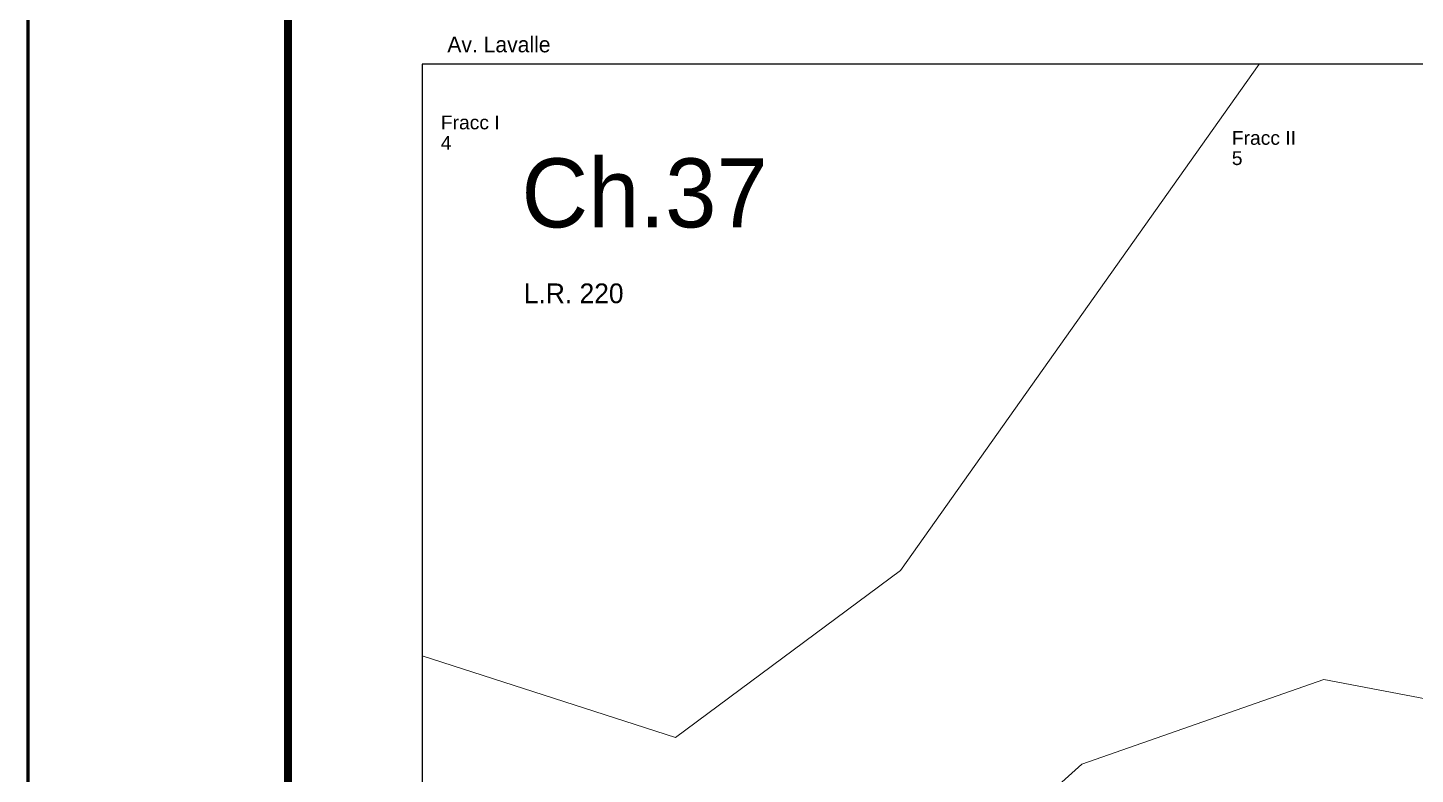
# Model space of a CAD drawing. Header units: millimetres. Extents: x 0 to 6558, y 60 to 10727.
# Drawn here: x 0 to 704, y 9040 to 9418 of the extents above; entities that cross this region are included whole.
import ezdxf

# ---------------------------------------------------------------- set-up
doc = ezdxf.new("R2010")
doc.units = ezdxf.units.MM
doc.linetypes.add('ACAD_ISO03W100', pattern=[30, 12, -18])
for name, color, linetype in [('0 LIMITES', 7, 'Continuous'), ('0 NOMBRE DE CALLES', 255, 'Continuous'), ('0 Nº DE LOTE', 251, 'Continuous'), ('0 SIG - CHACRAS', 253, 'Continuous')]:
    doc.layers.add(name, color=color, linetype=linetype)
for name, color, linetype, lineweight in [('0 N° CHACRAS', 253, 'Continuous', 35), ('0 N° DE PARCELA', 255, 'Continuous', 25), ('0 SIG - PARCELAS', 252, 'Continuous', 18), ('RECUADRO', 7, 'Continuous', 18)]:
    doc.layers.add(name, color=color, linetype=linetype, lineweight=lineweight)
doc.styles.get("Standard").update_dxf_attribs({"font": 'arial.ttf'})
doc.styles.add('STYLE1', font='arial.ttf')

msp = doc.modelspace()

# ---------------------------------------------------------------- linework, layer by layer
at = {"layer": '0 LIMITES', "color": 3, "linetype": 'ACAD_ISO03W100'}
msp.add_lwpolyline([(132.405, 4726.868, 4, 4, 0), (131.877, 10456.029, 4, 4, 0)], format="xyseb", dxfattribs=at)
at = {"layer": '0 SIG - CHACRAS'}
msp.add_lwpolyline([(199.979, 8430.105), (1179.979, 8430.105), (1179.979, 9400.105), (199.979, 9400.105)], close=True, dxfattribs=at)
at = {"layer": '0 SIG - PARCELAS'}
for points in [[(199.979, 9100.105), (199.979, 8744.105), (534.394, 9045.214), (657.126, 9088.073), (853.616, 9050.769), (939.482, 9102.023), (943.903, 9291.971), (980.259, 9400.105), (624.429, 9400.105), (442.521, 9143.305), (328.459, 9058.724)], [(624.429, 9400.105), (199.979, 9400.105), (199.979, 9100.105), (328.459, 9058.724), (442.521, 9143.305)]]:
    msp.add_lwpolyline(points, close=True, dxfattribs=at)
at = {"layer": 'RECUADRO', "color": 7, "lineweight": 60}
msp.add_lwpolyline([(0, 308.868), (4204, 308.868), (4204, 10726.868), (0, 10726.868)], close=True, dxfattribs=at)

# ---------------------------------------------------------------- texts
at = {"layer": '0 NOMBRE DE CALLES', "linetype": 'Continuous', "insert": (212.751, 9409.987), "char_height": 8, "width": 783.33333, "attachment_point": 4}
msp.add_mtext('\\pt16;{\\fBankGothic Lt BT|b0|i0|c0|p34;Av. Lavalle}', dxfattribs=at)
at = {"layer": '0 N° CHACRAS', "linetype": 'Continuous', "insert": (250.34, 9334.54), "char_height": 35, "width": 338.88889, "attachment_point": 4}
msp.add_mtext('{\\fBankGothic Lt BT|b0|i0|c0|p34;Ch.37}', dxfattribs=at)
at = {"layer": '0 N° DE PARCELA', "char_height": 7, "attachment_point": 4, "style": 'STYLE1'}
for s, insert in [('Fracc I', (209.436, 9370.455)), ('Fracc II', (610.514, 9362.627)), ('4', (209.436, 9360.191)), ('5', (610.514, 9352.362))]:
    msp.add_mtext(s, dxfattribs=dict(at, insert=insert))
at = {"layer": '0 Nº DE LOTE', "insert": (251.557, 9288.871), "char_height": 10, "width": 118.3044, "attachment_point": 1}
msp.add_mtext('{\\fBankGothic Lt BT|b0|i0|c0|p34;L.R. 220}', dxfattribs=at)

doc.saveas('drawing.dxf')
